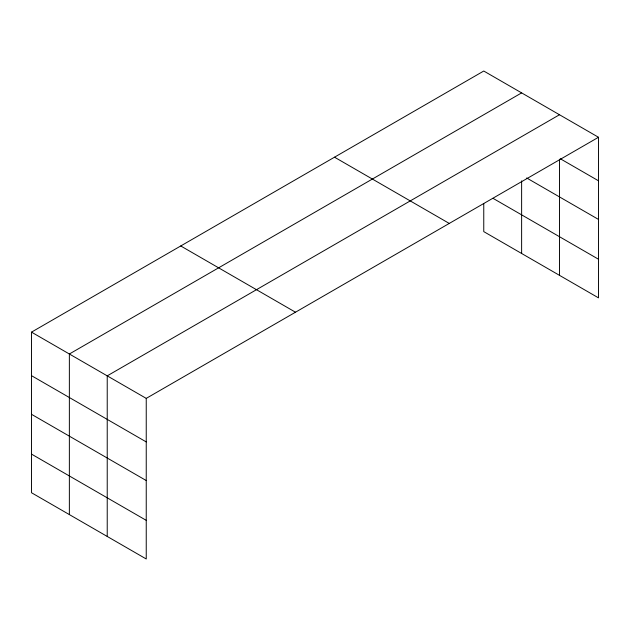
<?xml version="1.0" encoding="UTF-8"?>
<svg xmlns="http://www.w3.org/2000/svg" width="630" height="630" viewBox="0 0 630 630"><rect width="100%" height="100%" fill="white"/><g stroke="black" fill="none" stroke-linecap="round" stroke-linejoin="round"><path stroke-width="0.94" d="M598.5 137.269L483.761 71.025L31.5 332.136L31.5 492.731L146.239 558.975L146.239 398.38L598.5 137.269L598.5 297.864L483.761 231.619L483.761 203.616M559.487 159.248L559.487 275.341M521.624 92.886L69.363 353.997L69.363 514.592M559.487 114.747L107.226 375.858L107.226 536.453M560.338 158.768L598.5 180.802M526.672 177.967L598.5 219.429M493.022 198.332L598.5 259.237M334.514 157.193L449.253 223.43M180.747 245.968L295.486 312.212M31.5 332.136L146.239 398.38M31.5 375.669L146.239 441.913M31.5 414.304L146.239 480.548M31.5 454.104L146.239 520.348M521.624 180.873L521.624 253.48"/></g></svg>
